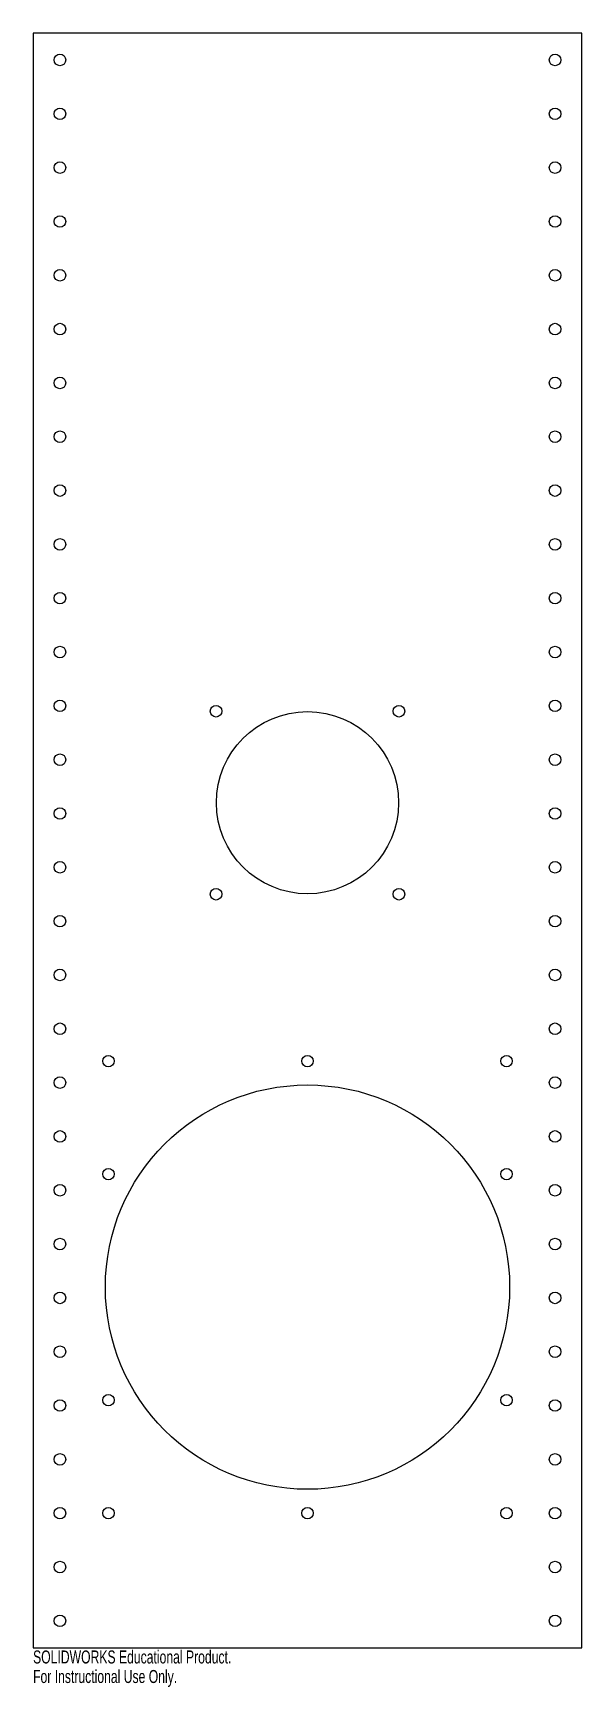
# Model space of a CAD drawing. Header units: millimetres. Extents: x -102 to 102, y -222 to 393.
import ezdxf

# ---------------------------------------------------------------- set-up
doc = ezdxf.new("R2010")
doc.units = ezdxf.units.MM
doc.styles.add('SLDTEXTSTYLE0', font='TXT', dxfattribs={"width": 0.7})

msp = doc.modelspace()

# ---------------------------------------------------------------- linework, layer by layer
at = {"color": 7, "linetype": 'Continuous', "lineweight": 25}
for p, q in [((-102, 392.549), (-102, -207.451)), ((102, 392.549), (-102, 392.549)), ((102, -207.451), (102, 392.549)), ((-102, -207.451), (102, -207.451))]:
    msp.add_line(p, q, dxfattribs=at)
for centre, radius in [((-92, 382.549), 2.15), ((92, 382.549), 2.15), ((-92, 362.549), 2.15), ((92, 362.549), 2.15), ((-92, 342.549), 2.15), ((92, 342.549), 2.15), ((-92, 322.549), 2.15), ((92, 322.549), 2.15), ((-92, 302.549), 2.15), ((92, 302.549), 2.15), ((-92, 282.549), 2.15), ((92, 282.549), 2.15), ((-92, 262.549), 2.15), ((92, 262.549), 2.15), ((-92, 242.549), 2.15), ((92, 242.549), 2.15), ((-92, 222.549), 2.15), ((92, 222.549), 2.15), ((-92, 202.549), 2.15), ((92, 202.549), 2.15), ((-92, 182.549), 2.15), ((92, 182.549), 2.15), ((-92, 162.549), 2.15), ((92, 162.549), 2.15), ((-92, 142.549), 2.15), ((-34, 140.549), 2.15), ((34, 140.549), 2.15), ((92, 142.549), 2.15), ((0, 106.549), 33.85), ((-92, 122.549), 2.15), ((92, 122.549), 2.15), ((-92, 102.549), 2.15), ((92, 102.549), 2.15), ((-92, 82.549), 2.15), ((92, 82.549), 2.15), ((-34, 72.549), 2.15), ((34, 72.549), 2.15), ((-92, 62.549), 2.15), ((92, 62.549), 2.15), ((-92, 42.549), 2.15), ((92, 42.549), 2.15), ((-92, 22.549), 2.15), ((92, 22.549), 2.15), ((-74, 10.549), 2.125), ((0, 10.549), 2.125), ((74, 10.549), 2.125), ((-92, 2.549), 2.15), ((0, -73.451), 75.125), ((92, 2.549), 2.15), ((-92, -17.451), 2.15), ((92, -17.451), 2.15), ((-74, -31.451), 2.125), ((74, -31.451), 2.125), ((-92, -37.451), 2.15), ((92, -37.451), 2.15), ((-92, -57.451), 2.15), ((92, -57.451), 2.15), ((-92, -77.451), 2.15), ((92, -77.451), 2.15), ((-92, -97.451), 2.15), ((92, -97.451), 2.15), ((-92, -117.451), 2.15), ((-74, -115.451), 2.125), ((74, -115.451), 2.125), ((92, -117.451), 2.15), ((-92, -137.451), 2.15), ((92, -137.451), 2.15), ((-92, -157.451), 2.15), ((-74, -157.451), 2.125), ((0, -157.451), 2.125), ((74, -157.451), 2.125), ((92, -157.451), 2.15), ((-92, -177.451), 2.15), ((92, -177.451), 2.15), ((-92, -197.451), 2.15), ((92, -197.451), 2.15)]:
    msp.add_circle(centre, radius, dxfattribs=at)

# ---------------------------------------------------------------- texts
at = {"color": 7, "linetype": 'Continuous', "char_height": 4.83362, "attachment_point": 1, "style": 'SLDTEXTSTYLE0'}
for s, insert in [('SOLIDWORKS Educational Product.', (-102, -208.471)), ('For Instructional Use Only.', (-102, -215.721))]:
    msp.add_mtext(s, dxfattribs=dict(at, insert=insert))

doc.saveas('drawing.dxf')
